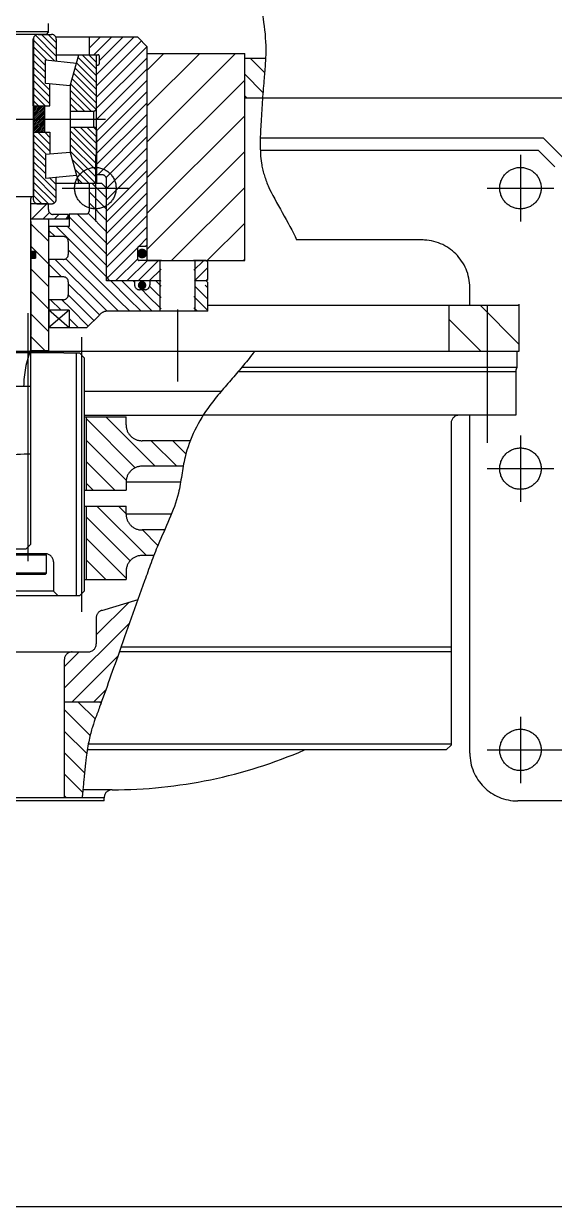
# Model space of a CAD drawing. Header units: millimetres. Extents: x 0 to 29400, y -802 to 20790.
# Drawn here: x 10789 to 11122, y 12708 to 13450 of the extents above; entities that cross this region are included whole.
import ezdxf

# ---------------------------------------------------------------- set-up
doc = ezdxf.new("R2010")
doc.units = ezdxf.units.MM
doc.header["$LTSCALE"] = 700
doc.linetypes.add('K', pattern=[2.5, 1.25, -0.25, 0.25, -0.25, 0.25, -0.25])
for name, color, linetype in [('02', 1, 'Continuous'), ('07', 6, 'K'), ('11', 3, 'Continuous')]:
    doc.layers.add(name, color=color, linetype=linetype)
pattern_1 = [(315, (7810.812, 36592.748), (6.73519, 6.73519), [])]

# ---------------------------------------------------------------- blocks, each defined once
blk = doc.blocks.new('werwerwer')
at = {"layer": '07', "color": 6, "linetype": 'K'}
blk.add_line((7548.89, 10264.87), (12743.59, 10264.87), dxfattribs=at)
blk = doc.blocks.new('w34')
at = {"layer": '07', "linetype": 'K', "ltscale": 0.6}
for points in [[(9104.82, 35539.81), (9107.82, 35539.81), (9107.82, 35544.31), (9104.82, 35544.31)], [(9174.58, 35540.06, 1), (9174.58, 35545.44, 1)], [(9174.59, 35525.54, 1), (9174.59, 35520.16, 1)]]:
    blk.add_hatch(color=6, dxfattribs=at).paths.add_polyline_path(points)
at = {"layer": '07', "linetype": 'K'}
h = blk.add_hatch(dxfattribs=at)
h.set_pattern_fill('ANSI31', color=6, scale=3, angle=90, style=0)
h.set_pattern_definition(pattern_1)
edge = h.paths.add_edge_path()
edge.add_line((9164.55, 35343.27), (9164.55, 35338.27))
edge.add_line((9164.55, 35338.27), (9139.55, 35338.27))
edge.add_line((9139.55, 35338.27), (9139.55, 35384.27))
edge.add_line((9139.55, 35384.27), (9164.55, 35384.27))
edge.add_line((9164.55, 35384.27), (9164.55, 35379.27))
edge.add_ellipse((9174.55, 35379.27), major_axis=(7.07, 7.07), ratio=1, start_angle=135, end_angle=225)
edge.add_line((9174.55, 35369.27), (9188.7, 35369.27))
edge.add_spline(control_points=[(9188.7, 35369.27), (9187.33, 35366.18), (9184.96, 35360.89), (9182.82, 35355.52), (9181.96, 35353.27)], knot_values=[127.674465, 127.674465, 127.674465, 127.674465, 137.747208, 144.927362, 144.927362, 144.927362, 144.927362], degree=3, periodic=0)
edge.add_line((9181.96, 35353.27), (9174.55, 35353.27))
edge.add_ellipse((9174.55, 35343.27), major_axis=(7.07, 7.07), ratio=1, start_angle=45, end_angle=135)
h = blk.add_hatch(dxfattribs=at)
h.set_pattern_fill('ANSI31', color=6, scale=3, angle=180, style=0)
h.set_pattern_definition([(45, (7810.812, 36592.748), (-6.73519, 6.73519), [])])
edge = h.paths.add_edge_path()
edge.add_line((8754.82, 35339.28), (8754.82, 35353.27))
edge.add_line((8754.82, 35353.27), (8751.82, 35353.27))
edge.add_line((8751.82, 35353.27), (8751.82, 35339.67))
edge.add_spline(control_points=[(8751.82, 35339.67), (8752.83, 35339.55), (8753.83, 35339.42), (8754.82, 35339.28)], knot_values=[18.343689, 18.343689, 18.343689, 18.343689, 21.34499, 21.34499, 21.34499, 21.34499], degree=3, periodic=0)
edge = h.paths.add_edge_path()
edge.add_spline(control_points=[(8775.82, 35335.07), (8778.58, 35334.29), (8788.8, 35330.95), (8810.68, 35319.29), (8841.35, 35307.53), (8869.5, 35287.98), (8889.8, 35270.88), (8903.54, 35264.06), (8908.93, 35261.27)], knot_values=[42.812363, 42.812363, 42.812363, 42.812363, 51.49497, 75.331026, 116.666689, 149.682879, 177.654779, 195.792601, 195.792601, 195.792601, 195.792601], degree=3, periodic=0)
edge.add_line((8908.93, 35261.27), (8975.82, 35261.27))
edge.add_line((8975.82, 35261.27), (8975.82, 35287.74))
edge.add_ellipse((8970.82, 35287.74), major_axis=(-3.54, 3.54), ratio=1, start_angle=225, end_angle=315)
edge.add_line((8970.82, 35292.74), (8960.82, 35292.74))
edge.add_ellipse((8960.82, 35297.74), major_axis=(-3.54, 3.54), ratio=1, start_angle=45, end_angle=135, ccw=False)
edge.add_line((8955.82, 35297.74), (8955.82, 35314.04))
edge.add_ellipse((8950.82, 35314.04), major_axis=(-3.54, 3.54), ratio=1, start_angle=225, end_angle=298.00023)
edge.add_line((8952.29, 35318.82), (8875.86, 35342.19))
edge.add_ellipse((8877.32, 35346.97), major_axis=(3.54, 3.54), ratio=1, start_angle=135, end_angle=208.00023, ccw=False)
edge.add_line((8872.32, 35346.97), (8872.32, 35353.27))
edge.add_line((8872.32, 35353.27), (8775.82, 35353.27))
edge.add_line((8775.82, 35353.27), (8775.82, 35335.07))
edge = h.paths.add_edge_path()
edge.add_spline(control_points=[(9149.08, 35261.27), (9152.17, 35269.83), (9160.39, 35293.12), (9167.87, 35314.03), (9172.05, 35325.76)], knot_values=[174.431366, 174.431366, 174.431366, 174.431366, 204.741459, 242.919595, 242.919595, 242.919595, 242.919595], degree=3, periodic=0)
edge.add_line((9172.05, 35325.76), (9149.36, 35318.82))
edge.add_ellipse((9150.82, 35314.04), major_axis=(3.54, 3.54), ratio=1, start_angle=61.99977, end_angle=135)
edge.add_line((9145.82, 35314.04), (9145.82, 35297.74))
edge.add_ellipse((9140.82, 35297.74), major_axis=(3.54, 3.54), ratio=1, start_angle=225, end_angle=315, ccw=False)
edge.add_line((9140.82, 35292.74), (9130.82, 35292.74))
edge.add_ellipse((9130.82, 35287.74), major_axis=(3.54, 3.54), ratio=1, start_angle=45, end_angle=135)
edge.add_line((9125.82, 35287.74), (9125.82, 35261.27))
edge.add_line((9125.82, 35261.27), (9149.08, 35261.27))
h = blk.add_hatch(dxfattribs=at)
h.set_pattern_fill('ANSI31', color=6, scale=3, angle=90, style=0)
h.set_pattern_definition(pattern_1)
edge = h.paths.add_edge_path()
edge.add_line((9125.82, 35261.27), (9149.08, 35261.27))
edge.add_spline(control_points=[(9149.08, 35261.27), (9148.21, 35258.89), (9143.34, 35245.54), (9140, 35237.58), (9137.28, 35203.56), (9137.01, 35201.27)], knot_values=[242.919595, 242.919595, 242.919595, 242.919595, 251.367628, 293.086467, 301.342141, 301.342141, 301.342141, 301.342141], degree=3, periodic=0)
edge.add_line((9137.01, 35201.27), (9125.82, 35201.27))
edge.add_line((9125.82, 35201.27), (9125.82, 35261.27))
edge = h.paths.add_edge_path()
edge.add_line((8975.82, 35201.27), (8965.44, 35201.27))
edge.add_spline(control_points=[(8965.44, 35201.27), (8962.45, 35206.81), (8956.61, 35217.62), (8942.99, 35239.36), (8925.08, 35252.78), (8911.13, 35260.13), (8908.93, 35261.27)], knot_values=[195.792601, 195.792601, 195.792601, 195.792601, 214.671513, 232.684579, 272.340083, 279.752396, 279.752396, 279.752396, 279.752396], degree=3, periodic=0)
edge.add_line((8908.93, 35261.27), (8975.82, 35261.27))
edge.add_line((8975.82, 35261.27), (8975.82, 35201.27))
at = {"layer": '07', "color": 6, "linetype": 'K', "ltscale": 0.6}
for p, q in [((9115.91, 35681.77), (8985.73, 35681.77)), ((9115.91, 35681.77), (9114.41, 35680.27)), ((9115.91, 35681.77), (9115.91, 35686.98)), ((9114.41, 35680.27), (8987.23, 35680.27)), ((9106.39, 35635.39), (9106.39, 35677.27)), ((9106.39, 35676.87), (9119.61, 35663.65)), ((9106.42, 35677.27), (9106.42, 35578.27)), ((9107.73, 35679.77), (9120.82, 35666.68)), ((9109.39, 35680.27), (9117.82, 35680.27)), ((9111.47, 35680.27), (9120.82, 35670.92)), ((9115.71, 35680.27), (9120.82, 35675.16)), ((9171.82, 35678.52), (9120.55, 35678.52)), ((9120.82, 35677.27), (9120.82, 35663.53)), ((9141.32, 35671.56), (9148.28, 35678.52)), ((9141.32, 35678.52), (9141.32, 35667.52)), ((9144.35, 35667.52), (9155.35, 35678.52)), ((9146.07, 35655.1), (9169.49, 35678.52)), ((9146.07, 35648.03), (9174.19, 35676.15)), ((9147.82, 35663.92), (9162.42, 35678.52)), ((9171.82, 35678.52), (9177.82, 35672.52)), ((9106.39, 35672.63), (9114.9, 35664.12)), ((9106.39, 35668.39), (9113.97, 35660.8)), ((9120.82, 35667.52), (9146.82, 35667.52)), ((9129.59, 35647.96), (9134.95, 35667.52)), ((9134.47, 35665.76), (9146.07, 35654.16)), ((9136.96, 35667.52), (9146.07, 35658.4)), ((9141.2, 35667.52), (9146.07, 35662.64)), ((9145.44, 35667.52), (9146.07, 35666.88)), ((9146.07, 35640.95), (9177.73, 35672.61)), ((9146.07, 35634.09), (9146.07, 35667.52)), ((9146.07, 35633.88), (9177.82, 35665.63)), ((9147.82, 35662.02), (9147.82, 35666.52)), ((9177.82, 35538.27), (9177.82, 35672.52)), ((9106.39, 35664.15), (9113.97, 35656.56)), ((9106.39, 35659.9), (9113.97, 35652.32)), ((9113.97, 35664.21), (9133.51, 35662.26)), ((9113.97, 35649.39), (9113.97, 35664.21)), ((9132.64, 35659.1), (9146.07, 35645.67)), ((9133.56, 35662.43), (9146.07, 35649.91)), ((9146.07, 35661.02), (9146.82, 35661.02)), ((9146.07, 35595.22), (9146.07, 35661.02)), ((9146.07, 35626.81), (9177.82, 35658.56)), ((9238.97, 35665.27), (9252.01, 35665.27)), ((9106.39, 35655.66), (9116.82, 35645.22)), ((9106.39, 35651.42), (9116.82, 35640.98)), ((9130.82, 35652.44), (9146.07, 35637.19)), ((9131.73, 35655.77), (9146.07, 35641.43)), ((9146.07, 35619.74), (9177.82, 35651.49)), ((9106.39, 35647.17), (9116.82, 35636.74)), ((9129.59, 35647.96), (9113.97, 35649.39)), ((9116.82, 35635.39), (9116.82, 35649.13)), ((9129.59, 35647.96), (9129.59, 35606.22)), ((9129.59, 35645.19), (9142.68, 35632.09)), ((9129.9, 35649.11), (9145.85, 35633.17)), ((9146.07, 35612.67), (9177.82, 35644.42)), ((9106.39, 35642.93), (9113.93, 35635.39)), ((9106.39, 35638.69), (9109.69, 35635.39)), ((9129.59, 35640.95), (9138.44, 35632.09)), ((9129.59, 35636.7), (9134.2, 35632.09)), ((9146.07, 35605.6), (9177.82, 35637.35)), ((9469.05, 35640.27), (9238.97, 35640.27)), ((9106.39, 35629.14), (9112.64, 35635.39)), ((9106.39, 35630.26), (9111.51, 35635.39)), ((9106.39, 35631.38), (9110.39, 35635.39)), ((9106.39, 35632.5), (9109.27, 35635.39)), ((9106.39, 35633.63), (9108.15, 35635.39)), ((9106.39, 35634.75), (9107.02, 35635.39)), ((9106.39, 35635.39), (9116.82, 35635.39)), ((9106.39, 35635.39), (9106.39, 35577.09)), ((9106.39, 35628.01), (9113.62, 35635.25)), ((9106.59, 35627.09), (9113.62, 35634.13)), ((9107.71, 35627.09), (9113.62, 35633.01)), ((9108.83, 35627.09), (9113.62, 35631.88)), ((9109.95, 35627.09), (9113.62, 35630.76)), ((9111.08, 35627.09), (9113.62, 35629.64)), ((9113.62, 35618.8), (9113.62, 35635.39)), ((9129.59, 35632.46), (9129.95, 35632.09)), ((9129.59, 35632.09), (9144.07, 35632.09)), ((9144.07, 35632.09), (9144.07, 35622.09)), ((9146.07, 35598.53), (9177.82, 35630.28)), ((8947.91, 35627.09), (9151.63, 35627.09)), ((9106.39, 35620.16), (9113.32, 35627.09)), ((9106.39, 35621.28), (9112.2, 35627.09)), ((9106.39, 35622.4), (9111.08, 35627.09)), ((9106.39, 35623.52), (9109.95, 35627.09)), ((9106.39, 35624.65), (9108.83, 35627.09)), ((9106.39, 35625.77), (9107.71, 35627.09)), ((9106.39, 35626.89), (9106.59, 35627.09)), ((9106.39, 35619.03), (9113.62, 35626.27)), ((9107.27, 35618.8), (9113.62, 35625.15)), ((9108.4, 35618.8), (9113.62, 35624.03)), ((9109.52, 35618.8), (9113.62, 35622.9)), ((9110.64, 35618.8), (9113.62, 35621.78)), ((9112.2, 35627.09), (9113.62, 35628.52)), ((9113.32, 35627.09), (9113.62, 35627.39)), ((9129.59, 35622.09), (9144.07, 35622.09)), ((9131.47, 35622.09), (9146.07, 35607.49)), ((9135.71, 35622.09), (9146.07, 35611.73)), ((9139.95, 35622.09), (9146.07, 35615.97)), ((9144.2, 35622.09), (9146.07, 35620.22)), ((9146.83, 35592.22), (9177.82, 35623.21)), ((9106.39, 35618.8), (9116.82, 35618.8)), ((9106.39, 35617.48), (9116.82, 35607.04)), ((9109.31, 35618.8), (9116.82, 35611.28)), ((9111.76, 35618.8), (9113.62, 35620.66)), ((9112.89, 35618.8), (9113.62, 35619.54)), ((9113.55, 35618.8), (9116.82, 35615.52)), ((9116.82, 35618.8), (9116.82, 35605.05)), ((9129.59, 35619.73), (9146.07, 35603.24)), ((9129.59, 35615.49), (9146.07, 35599)), ((9146.07, 35620.09), (9146.07, 35586.67)), ((9152.08, 35590.4), (9177.82, 35616.14)), ((9248.69, 35615.37), (9426.1, 35615.37)), ((9426.1, 35615.37), (9441.1, 35600.37)), ((9106.39, 35613.23), (9114.76, 35604.86)), ((9106.39, 35608.99), (9113.97, 35601.41)), ((9129.59, 35611.25), (9146.07, 35594.76)), ((9129.59, 35607), (9146.07, 35590.52)), ((9152.32, 35583.57), (9177.82, 35609.07)), ((9248.7, 35607.67), (9422.91, 35607.67)), ((9422.91, 35607.67), (9433.4, 35597.18)), ((9106.39, 35604.75), (9113.97, 35597.17)), ((9106.39, 35600.51), (9113.97, 35592.92)), ((9129.59, 35606.22), (9113.97, 35604.79)), ((9113.97, 35604.79), (9113.97, 35589.97)), ((9129.59, 35606.22), (9134.95, 35586.67)), ((9130.89, 35601.45), (9145.68, 35586.67)), ((9145.3, 35604.6), (9145.3, 35562.94)), ((9152.32, 35576.49), (9177.82, 35601.99)), ((9411.8, 35604.6), (9411.8, 35562.94)), ((9106.39, 35596.26), (9120.82, 35581.83)), ((9106.39, 35592.02), (9120.82, 35577.58)), ((9113.97, 35589.97), (9133.51, 35591.92)), ((9132.5, 35595.61), (9141.44, 35586.67)), ((9149.32, 35592.22), (9146.07, 35592.22)), ((9152.32, 35569.42), (9177.82, 35594.92)), ((9106.39, 35587.78), (9119.64, 35574.52)), ((9116.65, 35590.24), (9120.82, 35586.07)), ((9120.51, 35590.63), (9120.82, 35590.31)), ((9120.82, 35576.91), (9120.82, 35590.66)), ((9149.37, 35586.67), (9120.82, 35586.67)), ((9134.1, 35589.76), (9137.2, 35586.67)), ((9141.32, 35586.67), (9141.32, 35569.17)), ((9143.27, 35586.67), (9152.32, 35577.61)), ((9149.37, 35586.67), (9152.37, 35583.67)), ((9152.32, 35525.52), (9152.32, 35589.22)), ((9152.32, 35562.35), (9177.82, 35587.85)), ((9106.42, 35578.27), (8995.22, 35578.27)), ((9104.8, 35360.32), (9104.8, 35577.27)), ((9106.39, 35583.54), (9116.01, 35573.91)), ((9106.39, 35579.29), (9111.77, 35573.91)), ((9124.47, 35583.77), (9166.14, 35583.77)), ((9141.32, 35581.54), (9152.32, 35570.54)), ((9152.32, 35555.28), (9177.82, 35580.78)), ((9390.97, 35583.77), (9432.64, 35583.77)), ((9115.82, 35573.91), (9104.8, 35573.91)), ((9104.82, 35564.31), (9104.82, 35570.91)), ((9105.29, 35564.31), (9114.89, 35573.91)), ((9109.39, 35573.91), (9117.82, 35573.91)), ((9115.82, 35570.31), (9115.82, 35573.91)), ((9141.32, 35574.47), (9152.32, 35563.47)), ((9152.32, 35548.21), (9177.82, 35573.71)), ((9128.32, 35564.31), (9104.8, 35564.31)), ((9104.82, 35562.81), (9104.82, 35491.81)), ((9112.36, 35564.31), (9116.48, 35568.44)), ((9115.4, 35564.31), (9115.9, 35563.81)), ((9115.9, 35563.81), (9115.9, 35481.71)), ((9128.32, 35567.31), (9118.82, 35567.31)), ((9119.43, 35564.31), (9122.43, 35567.31)), ((9126.5, 35564.31), (9128.32, 35566.14)), ((9128.32, 35564.31), (9128.32, 35567.31)), ((9128.88, 35567.67), (9139.82, 35567.67)), ((9128.88, 35567.67), (9128.88, 35559.67)), ((9128.88, 35565.7), (9152.32, 35542.25)), ((9133.98, 35567.67), (9152.32, 35549.33)), ((9140.74, 35567.98), (9152.32, 35556.4)), ((9152.32, 35541.14), (9177.82, 35566.64)), ((9104.82, 35561.47), (9115.9, 35550.4)), ((9128.88, 35559.67), (9115.9, 35559.67)), ((9116.18, 35559.67), (9116.18, 35553.37)), ((9116.18, 35557.19), (9120, 35553.37)), ((9120.77, 35559.67), (9152.32, 35528.11)), ((9127.84, 35559.67), (9152.32, 35535.18)), ((9152.32, 35534.07), (9177.82, 35559.57)), ((9104.82, 35547.33), (9115.9, 35536.25)), ((9125.32, 35553.37), (9115.9, 35553.37)), ((9128.32, 35550.37), (9128.32, 35542.07)), ((9172.48, 35547.16), (9177.82, 35552.5)), ((9172.82, 35547.27), (9176.82, 35547.27)), ((9176.82, 35547.27), (9177.82, 35548.27)), ((9350.05, 35551.27), (9271.37, 35551.27)), ((9104.8, 35539.81), (9107.82, 35539.81)), ((9104.82, 35544.31), (9107.82, 35544.31)), ((9107.82, 35544.31), (9107.82, 35539.81)), ((9126.82, 35539.47), (9153.75, 35512.54)), ((9128.32, 35545.04), (9159.78, 35513.58)), ((9152.88, 35527.55), (9171.88, 35546.56)), ((9171.82, 35539.27), (9171.82, 35546.27)), ((9104.82, 35533.19), (9115.9, 35522.11)), ((9125.32, 35539.07), (9116.18, 35539.07)), ((9116.18, 35539.07), (9116.18, 35528.07)), ((9116.18, 35535.97), (9124.08, 35528.07)), ((9120.15, 35539.07), (9147.72, 35511.5)), ((9157.91, 35525.52), (9171.82, 35539.43)), ((9164.99, 35525.52), (9177.69, 35538.22)), ((9172.06, 35525.52), (9184.76, 35538.22)), ((9186.82, 35538.27), (9172.82, 35538.27)), ((9179.13, 35525.52), (9186.52, 35532.91)), ((9185.82, 35506.52), (9185.82, 35538.27)), ((9214.82, 35538.27), (9206.82, 35538.27)), ((9207.12, 35532.3), (9213.04, 35538.22)), ((9207.41, 35525.52), (9215.82, 35533.93)), ((9207.82, 35506.52), (9207.82, 35538.27)), ((9215.82, 35537.27), (9214.82, 35538.27)), ((9215.82, 35526.52), (9215.82, 35537.27)), ((9116.18, 35528.9), (9117.01, 35528.07)), ((9125.32, 35528.07), (9116.18, 35528.07)), ((9128.32, 35525.07), (9128.32, 35516.77)), ((9154.06, 35525.52), (9152.32, 35528.52)), ((9185.82, 35525.52), (9152.32, 35525.52)), ((9154.92, 35525.52), (9165.81, 35514.62)), ((9161.99, 35525.52), (9171.84, 35515.66)), ((9169.06, 35525.52), (9169.89, 35524.69)), ((9169.89, 35525.52), (9169.89, 35523.02)), ((9179.41, 35525.52), (9179.41, 35523.02)), ((9183.2, 35525.52), (9186.52, 35522.2)), ((9186.2, 35525.52), (9186.52, 35525.84)), ((9214.82, 35525.52), (9207.82, 35525.52)), ((9214.48, 35525.52), (9215.82, 35526.86)), ((9214.82, 35525.52), (9215.82, 35526.52)), ((9214.82, 35525.52), (9215.82, 35524.52)), ((9104.82, 35519.04), (9115.9, 35507.97)), ((9128.32, 35523.83), (9141.69, 35510.46)), ((9176.41, 35520.02), (9172.89, 35520.02)), ((9174.56, 35520.02), (9177.87, 35516.71)), ((9179.33, 35522.32), (9183.9, 35517.75)), ((9183.9, 35517.75), (9186.52, 35515.13)), ((9208.02, 35521.91), (9215.82, 35514.11)), ((9214.05, 35522.95), (9215.82, 35521.18)), ((9215.82, 35506.52), (9215.82, 35524.52)), ((9380.05, 35510.27), (9380.05, 35521.27)), ((9125.32, 35513.77), (9115.9, 35513.77)), ((9116.18, 35513.77), (9116.18, 35496.18)), ((9117.17, 35513.77), (9123.6, 35507.34)), ((9124.24, 35513.77), (9129.63, 35508.38)), ((9128.32, 35516.76), (9135.66, 35509.42)), ((9141.69, 35510.46), (9147.89, 35504.26)), ((9147.72, 35511.5), (9152.71, 35506.52)), ((9153.75, 35512.54), (9159.78, 35506.52)), ((9159.78, 35513.58), (9166.85, 35506.52)), ((9165.81, 35514.62), (9173.92, 35506.52)), ((9171.84, 35515.66), (9180.99, 35506.52)), ((9177.87, 35516.71), (9186.52, 35508.05)), ((9207.12, 35515.74), (9215.82, 35507.04)), ((9215.82, 35510.27), (9410.79, 35510.27)), ((9410.79, 35511.03), (9410.85, 35482.03)), ((9103.21, 35349.79), (9103.21, 35505.36)), ((9104.82, 35504.9), (9115.9, 35493.83)), ((9128.88, 35507.18), (9115.9, 35496.18)), ((9116.18, 35507.69), (9116.69, 35507.18)), ((9128.88, 35496.18), (9116.18, 35507.18)), ((9128.88, 35507.18), (9116.18, 35507.18)), ((9123.6, 35507.34), (9123.76, 35507.18)), ((9128.88, 35507.18), (9128.88, 35496.18)), ((9129.63, 35508.38), (9140.83, 35497.18)), ((9135.66, 35509.42), (9144.36, 35500.72)), ((9147.8, 35504.16), (9139.82, 35496.18)), ((9215.82, 35506.52), (9152.74, 35506.52)), ((9211.92, 35506.52), (9196.82, 35506.52)), ((9207.12, 35508.67), (9209.27, 35506.52)), ((9139.82, 35496.18), (9115.9, 35496.18)), ((9128.88, 35502.06), (9134.76, 35496.18)), ((9104.82, 35491.31), (9104.82, 35481.71)), ((9104.82, 35490.76), (9113.87, 35481.71)), ((9115.9, 35481.71), (9104.8, 35481.71)), ((9410.85, 35481.27), (9104.8, 35481.27)), ((9104.8, 35459.32), (8996.85, 35459.32)), ((9380.05, 35229.27), (9380.05, 35441.27)), ((9411.8, 35428.6), (9411.8, 35386.94)), ((9390.97, 35407.77), (9432.64, 35407.77)), ((9113.79, 35354.31), (8988.39, 35354.31)), ((9109.81, 35354.31), (8992.46, 35354.31)), ((9101.8, 35357.32), (8999.85, 35357.32)), ((9104.8, 35360.32), (9101.8, 35357.32)), ((9113.79, 35354.31), (9114.59, 35353.51)), ((9114.59, 35354.31), (9113.79, 35354.31)), ((9114.59, 35353.51), (8987.59, 35353.51)), ((9114.59, 35342.11), (9114.59, 35353.51)), ((9114.59, 35342.11), (8987.59, 35342.11)), ((9113.79, 35341.31), (8988.39, 35341.31)), ((9114.59, 35342.11), (9113.79, 35341.31)), ((9411.8, 35252.1), (9411.8, 35210.44)), ((9390.97, 35231.27), (9516.33, 35231.27)), ((9535.55, 35199.27), (9410.05, 35199.27))]:
    blk.add_line(p, q, dxfattribs=at)
at = {"layer": '07', "color": 6, "linetype": 'K'}
for p, q in [((9177.82, 35612.87), (9233.22, 35668.27)), ((9177.82, 35635.33), (9210.76, 35668.27)), ((9177.82, 35657.78), (9188.31, 35668.27)), ((9177.82, 35668.27), (9238.97, 35668.27)), ((9238.97, 35538.27), (9238.97, 35668.27)), ((9251.4, 35656.25), (9242.38, 35665.27)), ((9177.82, 35590.42), (9238.97, 35651.57)), ((9250.38, 35643.8), (9238.97, 35655.22)), ((9240.44, 35640.27), (9238.97, 35641.74)), ((9177.82, 35567.97), (9238.97, 35629.12)), ((9177.82, 35545.52), (9238.97, 35606.66)), ((9193.02, 35538.27), (9238.97, 35584.21)), ((9215.47, 35538.27), (9238.97, 35561.76)), ((9177.82, 35538.27), (9238.97, 35538.27)), ((9237.92, 35538.27), (9238.97, 35539.31)), ((9215.86, 35510.27), (9410.82, 35510.27)), ((9366.82, 35510.27), (9366.82, 35481.27)), ((9410.82, 35485.93), (9386.48, 35510.27)), ((9390.82, 35510.5), (9390.82, 35423.97)), ((9410.82, 35510.27), (9410.82, 35481.27)), ((9196.82, 35507.66), (9196.82, 35462.47)), ((9387.2, 35481.27), (9366.82, 35501.65)), ((9136.55, 35490.35), (9136.55, 35317.95)), ((9180.35, 35481.27), (8710.82, 35481.27)), ((9125.57, 35480.35), (9050.82, 35480.35)), ((9410.82, 35481.27), (9104.8, 35481.27)), ((9125.57, 35480.35), (9135.32, 35480.35)), ((9133.32, 35480.35), (9133.32, 35327.95)), ((9135.32, 35480.35), (9138.32, 35477.35)), ((9409.1, 35481.27), (9213.3, 35481.27)), ((9409.6, 35480.77), (9409.6, 35471.27)), ((9138.32, 35477.35), (9138.32, 35330.95)), ((9408.82, 35468.6), (9234.81, 35468.6)), ((9409.6, 35471.27), (9237.03, 35471.27)), ((9408.82, 35468.6), (9408.82, 35441.27)), ((9224.13, 35456.18), (9138.32, 35456.18)), ((9138.32, 35441.27), (9212.9, 35441.27)), ((9138.32, 35440.27), (9164.56, 35440.27)), ((9139.55, 35440.27), (9139.55, 35394.27)), ((9139.55, 35439.13), (9170.33, 35408.34)), ((9151.87, 35440.27), (9182.87, 35409.27)), ((9164.55, 35435.27), (9164.55, 35440.27)), ((9408.82, 35441.27), (9212.9, 35441.27)), ((9368.32, 35436.27), (9368.32, 35234.27)), ((9139.55, 35425.66), (9164.63, 35400.57)), ((9204.78, 35425.27), (9174.55, 35425.27)), ((9180.34, 35425.27), (9196.34, 35409.27)), ((9193.81, 35425.27), (9202.07, 35417.02)), ((9139.55, 35412.19), (9157.46, 35394.27)), ((9200.38, 35409.27), (9174.55, 35409.27)), ((9139.55, 35398.71), (9143.99, 35394.27)), ((9198.72, 35399.27), (9164.55, 35399.27)), ((9164.55, 35399.27), (9164.55, 35394.27)), ((9138.32, 35394.27), (9164.55, 35394.27)), ((9138.32, 35384.27), (9164.56, 35384.27)), ((9139.55, 35384.27), (9139.55, 35338.27)), ((9164.55, 35379.27), (9164.55, 35384.27)), ((9192.98, 35379.27), (9164.55, 35379.27)), ((9188.7, 35369.27), (9174.55, 35369.27)), ((9119, 35349.31), (9119, 35330.95)), ((9181.96, 35353.27), (9174.55, 35353.27)), ((9164.55, 35343.27), (9164.55, 35338.27)), ((9138.32, 35338.27), (9164.55, 35338.27)), ((9135.32, 35327.95), (8966.32, 35327.95)), ((9119, 35330.95), (8982.57, 35330.95)), ((9119, 35330.95), (9122, 35327.95)), ((9138.32, 35330.95), (9135.32, 35327.95)), ((9149.36, 35318.82), (9172.05, 35325.76)), ((9145.82, 35314.04), (9145.82, 35297.74)), ((9368.32, 35295.74), (9161.45, 35295.74)), ((8960.82, 35292.74), (9140.82, 35292.74)), ((9125.82, 35287.74), (9125.82, 35201.27)), ((9368.32, 35292.74), (9160.41, 35292.74)), ((9149.08, 35261.27), (9125.82, 35261.27)), ((9365.32, 35231.27), (9140.23, 35231.27)), ((9368.32, 35234.79), (9140.82, 35234.79)), ((9368.32, 35234.27), (9365.32, 35231.27)), ((9155.82, 35206.27), (9137.49, 35206.27)), ((9150.82, 35201.27), (8950.82, 35201.27)), ((9150.82, 35199.27), (8950.82, 35199.27)), ((9150.82, 35199.27), (9150.82, 35201.27)), ((9150.82, 35201.27), (9150.82, 35201.27))]:
    blk.add_line(p, q, dxfattribs=at)
at = {"layer": '07', "color": 6, "linetype": 'K', "ltscale": 0.6}
for centre, radius in [((9145.3, 35583.77), 13), ((9411.8, 35583.77), 13), ((9174.58, 35542.75), 2.69), ((9411.8, 35407.77), 13), ((9411.8, 35231.27), 13)]:
    blk.add_circle(centre, radius, dxfattribs=at)
for centre, radius, start, end in [((9109.39, 35677.27), 3, 90, 180), ((9109.39, 35677.27), 3, 90, 180), ((9109.42, 35677.27), 3, 90, 180), ((9117.82, 35677.27), 3, 0, 90), ((9146.82, 35666.52), 1, 0, 90), ((9146.82, 35662.02), 1, 270, 0), ((9144.07, 35634.09), 2, 270, 0), ((9144.07, 35620.09), 2, 360, 90), ((9149.32, 35589.22), 3, 0, 90), ((9105.8, 35577.27), 1, 90, 180), ((9109.39, 35576.92), 3.01, 176.81586, 269.93748), ((9117.82, 35576.91), 3, 270, 0), ((9118.82, 35570.31), 3, 180, 270), ((9139.82, 35569.17), 1.5, 270, 0), ((9125.32, 35550.37), 3, 0, 90), ((9172.82, 35546.27), 1, 90, 180), ((9350.05, 35521.27), 30, 0, 90), ((9125.32, 35542.07), 3, 270, 0), ((9172.82, 35539.27), 1, 180, 270), ((9125.32, 35525.07), 3, 0, 90), ((9172.89, 35523.02), 3, 180, 270), ((9176.41, 35523.02), 3, 270, 0), ((9125.32, 35516.77), 3, 270, 0), ((9152.74, 35500.17), 6.35, 90, 141.04895), ((9162.65, 35459.32), 62.3, 158.22521, 180), ((9410.05, 35229.27), 30, 180, 270)]:
    blk.add_arc(centre, radius, start, end, dxfattribs=at)
at = {"layer": '07', "color": 6, "linetype": 'K'}
for centre, radius, start, end in [((9413.82, 35468.6), 5, 147.67194, 180), ((9373.32, 35436.27), 5, 90, 180), ((9174.55, 35435.27), 10, 180, 270), ((9174.55, 35399.27), 10, 90, 180), ((9174.55, 35379.27), 10, 180, 270), ((9114, 35349.31), 5, 0, 90), ((9174.55, 35343.27), 10, 90, 180), ((9150.82, 35314.04), 5, 106.99977, 180), ((9140.82, 35297.74), 5, 270, 0), ((9130.82, 35287.74), 5, 90, 180), ((9155.82, 35509.47), 303.2, 270, 293.43005), ((9155.82, 35201.27), 5, 90, 180)]:
    blk.add_arc(centre, radius, start, end, dxfattribs=at)
at = {"layer": '07', "color": 6, "linetype": 'K', "ltscale": 0.6}
for points, knots in [([(9246.81, 35709.27), (9249.44, 35696.51), (9253.4, 35677.32), (9250.64, 35648.62), (9249.06, 35625.05), (9247.99, 35602.14), (9254.43, 35580.26), (9266.7, 35562.28), (9271.37, 35551.27)], [0, 0, 0, 0, 38.794109, 58.295107, 85.948207, 110.380827, 125.11585, 157.219784, 157.219784, 157.219784, 157.219784]), ([(9042.35, 35357.32), (9046.38, 35380.26), (9060.21, 35416.05), (9093.61, 35416.9), (9104.8, 35417.06)], [0, 0, 0, 0, 55.11729, 85.99193, 85.99193, 85.99193, 85.99193])]:
    blk.add_open_spline(points, degree=3, knots=knots, dxfattribs=at)
at = {"layer": '07', "color": 6, "linetype": 'K'}
blk.add_open_spline([(9245.18, 35481.27), (9240.54, 35475.54), (9231.29, 35464.11), (9213.32, 35444.41), (9200.76, 35419.53), (9198.15, 35388.06), (9185.4, 35363.52), (9173.19, 35328.85), (9160.99, 35294.88), (9145.07, 35249.68), (9140, 35237.58), (9137.28, 35203.56), (9137.01, 35201.27)], degree=3, knots=[0, 0, 0, 0, 22.109674, 44.110012, 80.022914, 102.955722, 137.747208, 161.818644, 212.609502, 251.367628, 293.086467, 301.342141, 301.342141, 301.342141, 301.342141], dxfattribs=at)

msp = doc.modelspace()

# ---------------------------------------------------------------- block references
at = {"layer": '02', "ltscale": 1.166667}
msp.add_blockref('w34', (1688.83, -22236.93), dxfattribs=at)
at = {"layer": '11', "color": 3, "linetype": 'Continuous', "ltscale": 1.166667}
msp.add_blockref('werwerwer', (-536.53, 2443.08), dxfattribs=at)

doc.saveas('drawing.dxf')
